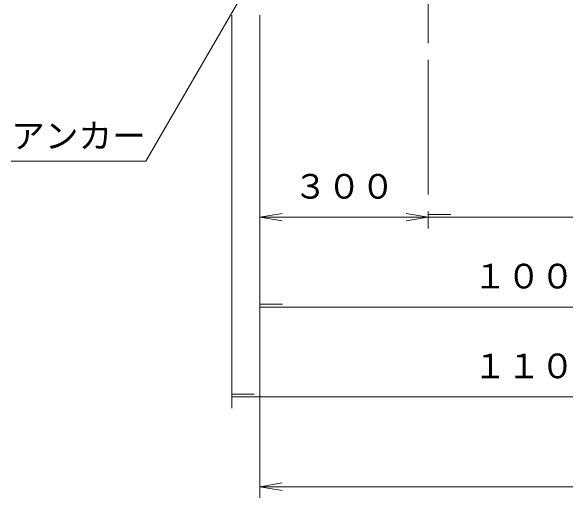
# Model space of a CAD drawing. Units: millimetres at full size, sheet at 1:20; details may follow other scales. Extents: x 474 to 16274, y 399 to 11399.
# Drawn here: x 5818 to 6807, y 5399 to 6267 of the extents above; entities that cross this region are included whole.
import ezdxf
from ezdxf.enums import TextEntityAlignment as Align

# ---------------------------------------------------------------- set-up
doc = ezdxf.new("R2010")
doc.units = ezdxf.units.MM
doc.header["$LTSCALE"] = 20
doc.linetypes.add('CHAIN', pattern=[18.5, 12, -1.5, 3.5, -1.5])
doc.layers.add('レイヤ1', color=2, linetype='Continuous', lineweight=13)
doc.styles.add('ＭＳ ゴシック', font='')
doc.styles.get('ＭＳ ゴシック').set_extended_font_data('MS Gothic')

# ---------------------------------------------------------------- blocks, each defined once
blk = doc.blocks.new('open_arrow')
at = {"color": 0, "linetype": 'Continuous', "lineweight": -2}
blk.add_lwpolyline([(7.5, 1.25), (0, 0), (7.5, -1.25)], dxfattribs=at)

msp = doc.modelspace()

# ---------------------------------------------------------------- linework, layer by layer
at = {"layer": 'レイヤ1', "linetype": 'CHAIN', "lineweight": 18}
msp.add_line((6561.62, 8769.59), (6561.62, 5879.17), dxfattribs=at)
at = {"layer": 'レイヤ1'}
for p, q in [((6427.36, 6638.45), (6058.27, 5999.17)), ((6211.62, 5559.17), (6211.62, 6259.17)), ((6261.62, 5399.17), (6261.62, 6259.17)), ((5818.27, 5999.17), (6058.27, 5999.17)), ((6261.62, 5899.17), (6561.62, 5899.17)), ((6561.62, 5899.17), (7261.62, 5899.17)), ((6261.62, 5739.17), (7261.62, 5739.17)), ((6211.62, 5579.17), (7311.62, 5579.17)), ((6261.62, 5419.17), (8561.62, 5419.17))]:
    msp.add_line(p, q, dxfattribs=at)
at = {"layer": 'レイヤ1', "color": 6}
for p, q in [((6561.62, 5904.17), (6601.62, 5904.17)), ((6261.62, 5744.17), (6301.62, 5744.17)), ((6211.62, 5584.17), (6251.62, 5584.17))]:
    msp.add_line(p, q, dxfattribs=at)

# ---------------------------------------------------------------- block references
at = {"layer": 'レイヤ1', "xscale": 5.26, "yscale": 5.26}
for p in [(6261.62, 5899.17), (6261.62, 5419.17)]:
    msp.add_blockref('open_arrow', p, dxfattribs=at)
at = {"layer": 'レイヤ1', "xscale": 5.26, "yscale": 5.26, "rotation": 180}
msp.add_blockref('open_arrow', (6561.62, 5899.17), dxfattribs=at)

# ---------------------------------------------------------------- texts
at = {"layer": 'レイヤ1', "color": 7, "style": 'ＭＳ ゴシック'}
msp.add_text('アンカー', height=43.99, dxfattribs=at).set_placement((6058.27, 6009.17), align=Align.BOTTOM_RIGHT)
at = {"layer": 'レイヤ1', "style": 'ＭＳ ゴシック'}
msp.add_text('３００', height=43.99, dxfattribs=at).set_placement((6321.62, 5919.17), align=Align.BOTTOM_LEFT)
at = {"layer": 'レイヤ1', "color": 7, "style": 'ＭＳ ゴシック'}
for s, p in [('１０００', (6641.62, 5759.17)), ('１１００', (6641.62, 5599.17))]:
    msp.add_text(s, height=43.99, dxfattribs=at).set_placement(p, align=Align.BOTTOM_LEFT)

doc.saveas('drawing.dxf')
